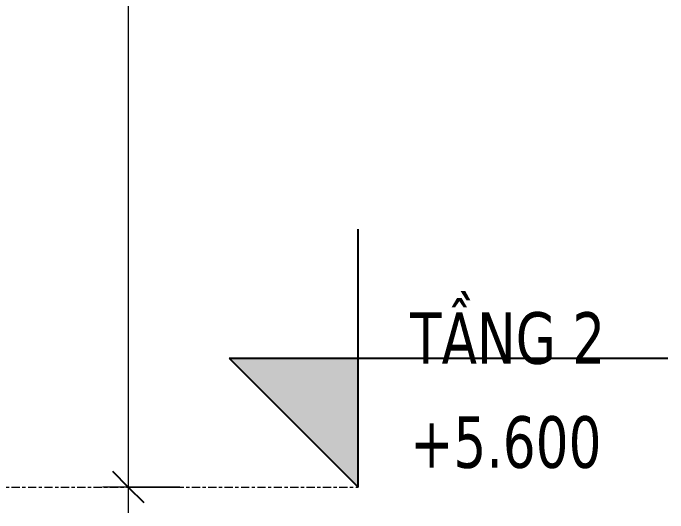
# Model space of a CAD drawing. Header units: millimetres. Extents: x 32270 to 221883, y 3811 to 78637.
# Drawn here: x 55459 to 56728, y 5550 to 6519 of the extents above; entities that cross this region are included whole.
import ezdxf

# ---------------------------------------------------------------- set-up
doc = ezdxf.new("R2010")
doc.units = ezdxf.units.MM
doc.linetypes.add('Centre', pattern=[31.75, 6.35, -4.7625, 15.875, -4.7625])
for name, color, linetype, lineweight in [('A-ANNO-DIMS', 211, 'Continuous', 9), ('A-ANNO-DIMS-50', 211, 'Continuous', 9), ('A-FLOR-LEVL', 51, 'Continuous', 9), ('A-FLOR-LEVL-1', 51, 'Continuous', 25), ('A-FLOR-LEVL-2', 51, 'Centre', 9)]:
    doc.layers.add(name, color=color, linetype=linetype, lineweight=lineweight)
doc.styles.add('Tahoma_B_1', font='tahomabd.ttf', dxfattribs={"width": 0.85, "height": 100})
doc.styles.add('UTM Avo', font='', dxfattribs={"width": 0.9, "height": 125})
doc.styles.get('UTM Avo').set_extended_font_data('UTM Avo')
doc.dimstyles.new('1_Dim_chi_tiet_2_5', dxfattribs={"dimscale": 304.8, "dimtxt": 124.912619, "dimasz": 0.19685, "dimexe": 0.164042, "dimexo": 0.0625, "dimgap": 0.016404, "dimtad": 1, "dimdec": 0, "dimrnd": 5, "dimzin": 0, "dimdsep": 46, "dimtxsty": 'UTM Avo', "dimblk1": 'OBLIQUE', "dimblk2": 'OBLIQUE', "dimsah": 1, "dimcen": 0.09, "dimdle": 0.164042, "dimazin": 0, "dimtfac": 1, "dimtdec": 4, "dimtix": 1, "dimtmove": 0, "dimatfit": 3, "dimfxl": 0.328084, "dimfxlon": 1, "dimtvp": 1, "dimtolj": 1, "dimtzin": 0, "dimarcsym": 2})

# ---------------------------------------------------------------- blocks, each defined once
blk = doc.blocks.new('Level - CAO ĐỘ LEVEL-350587-TKCS_CĂN HỘ LOẠI 3A - MẶT CẮT 1')
at = {"layer": 'A-FLOR-LEVL'}
blk.add_hatch(color=256, dxfattribs=at).paths.add_polyline_path([(43578.3, 5850), (43578.3, 5600), (43328.3, 5850)])
at = {"layer": 'A-FLOR-LEVL-1'}
for p, q in [((43578.3, 5600), (43578.3, 6100)), ((43328.3, 5850), (43578.3, 5600)), ((43328.3, 5850), (44178.3, 5850))]:
    blk.add_line(p, q, dxfattribs=at)
blk = doc.blocks.new('DIMBLOCK53-TKCS_CĂN HỘ LOẠI 3A - MẶT CẮT 1')
at = {"layer": 'A-ANNO-DIMS-50'}
for p, q in [((55682.4, 9050), (55682.4, 5550)), ((55782.4, 9000), (55632.4, 9000)), ((55682.4, 9000), (55782.4, 9000)), ((55782.4, 5600), (55632.4, 5600)), ((55682.4, 5600), (55782.4, 5600))]:
    blk.add_line(p, q, dxfattribs=at)
at = {"layer": 'A-ANNO-DIMS-50', "lineweight": 25}
for p, q in [((55682.4, 9000), (55652.4, 9030)), ((55682.4, 9000), (55712.4, 8970)), ((55682.4, 5600), (55652.4, 5630)), ((55682.4, 5600), (55712.4, 5570))]:
    blk.add_line(p, q, dxfattribs=at)
at = {"layer": 'A-ANNO-DIMS-50', "color": 0, "insert": (55520, 7128.8), "char_height": 125, "width": 410.824, "attachment_point": 1, "rotation": 90, "line_spacing_factor": 1.110334, "style": 'UTM Avo'}
blk.add_mtext('3400', dxfattribs=at)
blk = doc.blocks.new('_Oblique')
at = {"color": 0, "linetype": 'ByBlock', "lineweight": -2}
blk.add_line((-0.5, -0.5), (0.5, 0.5), dxfattribs=at)

msp = doc.modelspace()

# ---------------------------------------------------------------- linework, layer by layer
at = {"layer": 'A-FLOR-LEVL-2'}
msp.add_line((45253.7, 5600), (56128.4, 5600), dxfattribs=at)

# ---------------------------------------------------------------- block references
at = {"layer": 'A-FLOR-LEVL-1'}
msp.add_blockref('Level - CAO ĐỘ LEVEL-350587-TKCS_CĂN HỘ LOẠI 3A - MẶT CẮT 1', (12550.1, 0), dxfattribs=at)

# ---------------------------------------------------------------- texts
at = {"layer": 'A-FLOR-LEVL', "char_height": 100, "line_spacing_factor": 0.996129, "style": 'Tahoma_B_1'}
for s, insert, width, attachment_point in [('\\pt510,1020,1530,2040,2550,3060,3570,4080,4590,5100,5610,6120,6630,7140,7650,8160,8670,9180,9690,10200,10710,11220,11730,12240,12750,13260,13770,14280,14790,15300,15810,16320;TẦNG 2', (56228.6, 5837.2), 452.625, 7), ('\\pt212.5,425,637.5,850,1062.5,1275,1487.5,1700,1912.5,2125,2337.5,2550,2762.5,2975,3187.5,3400,3612.5,3825,4037.5,4250,4462.5,4675,4887.5,5100,5312.5,5525,5737.5,5950,6162.5,6375,6587.5,6800;+5.600', (56228.6, 5737.5), 441.575, 1)]:
    msp.add_mtext(s, dxfattribs=dict(at, insert=insert, width=width, attachment_point=attachment_point))

# ---------------------------------------------------------------- dimensions: what is measured, and where the dimension line sits
at = {"layer": 'A-ANNO-DIMS'}
dim = msp.add_linear_dim(base=(55682.4, 5600), p1=(55782.4, 9000), p2=(55782.4, 5600), angle=90, dimstyle='1_Dim_chi_tiet_2_5', override={"dimpost": '<>', "dimfxl": 3400}, dxfattribs=at)
dim.commit()
dim.dimension.update_dxf_attribs({"geometry": 'DIMBLOCK53-TKCS_CĂN HỘ LOẠI 3A - MẶT CẮT 1', "text_midpoint": (55612.7, 7300)})

doc.saveas('drawing.dxf')
